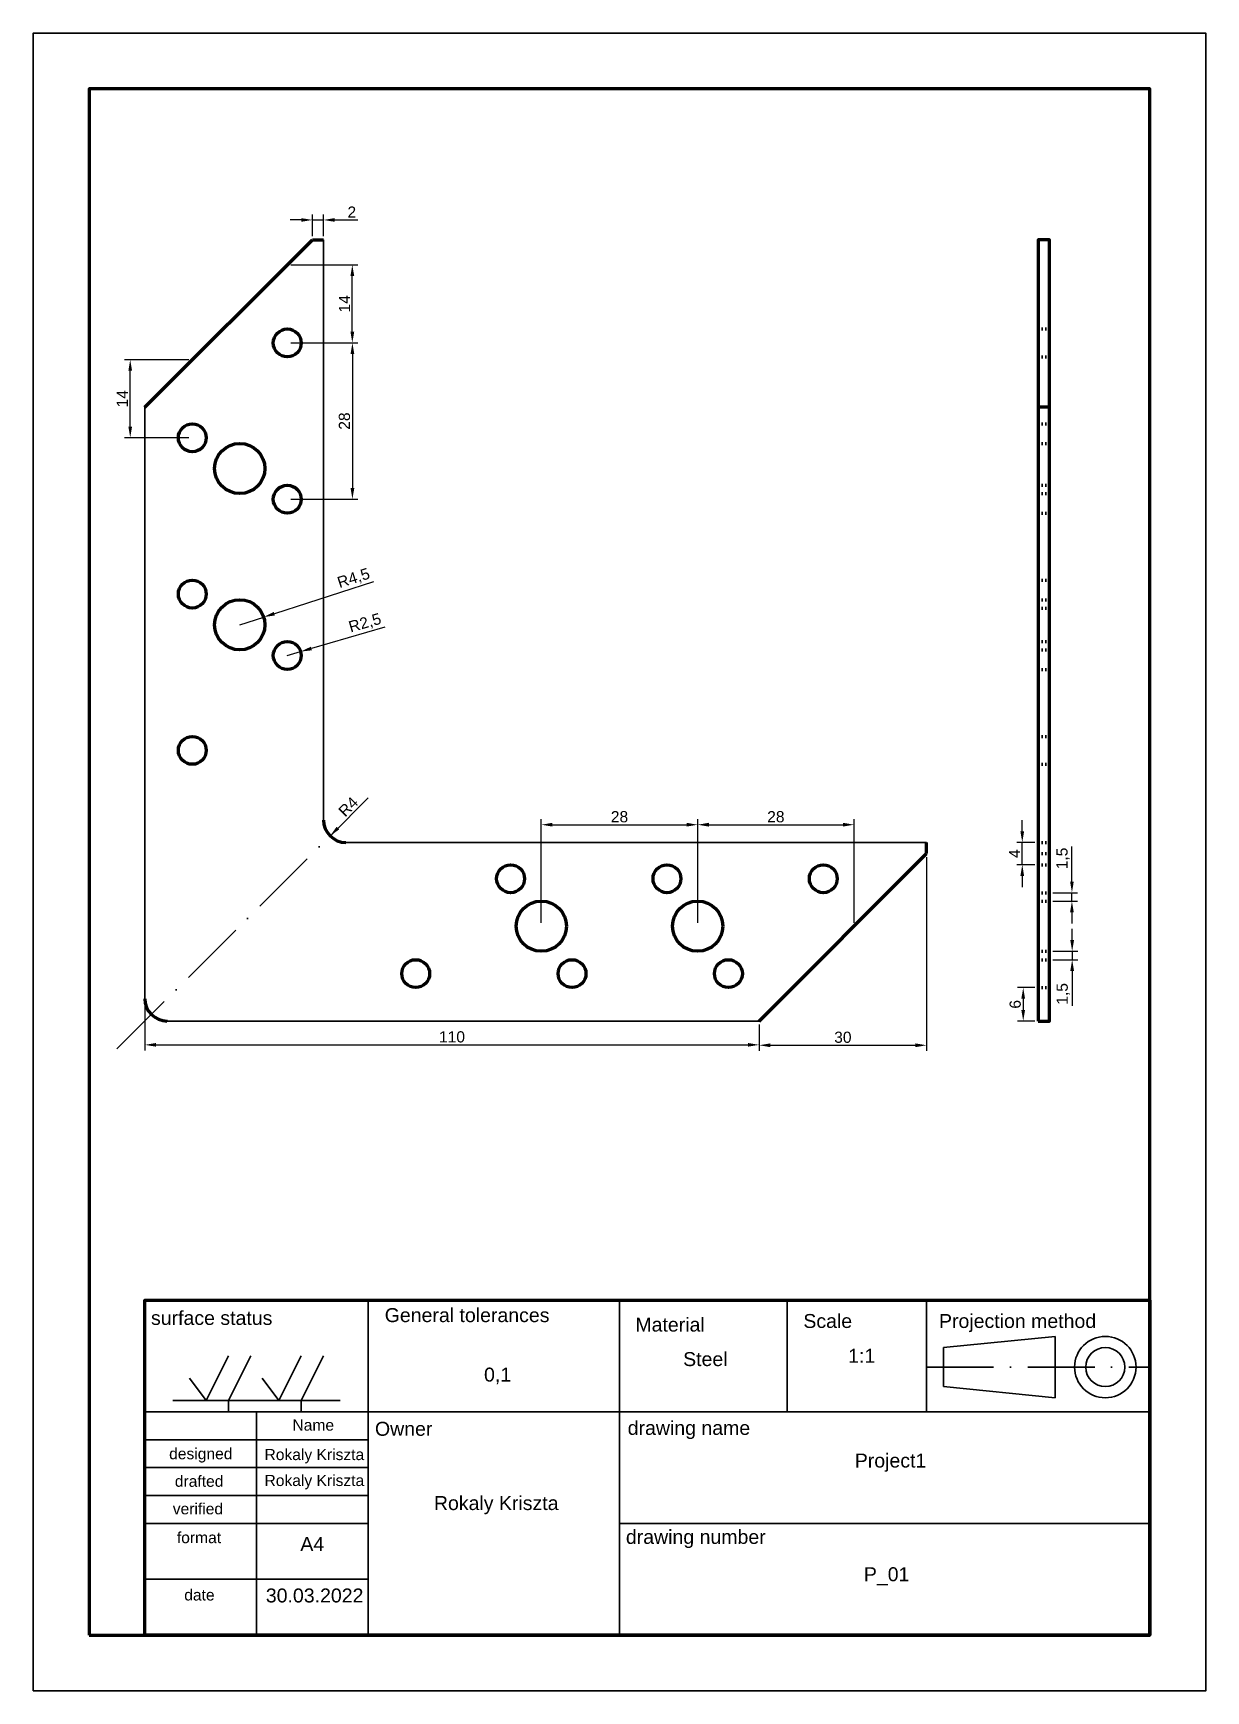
# Model space of a CAD drawing. Header units: millimetres. Extents: x 0 to 210, y 0 to 297.
import ezdxf

# ---------------------------------------------------------------- set-up
doc = ezdxf.new("R2010")
doc.units = ezdxf.units.MM
for name, pattern in [('ACAD_ISO02W100', [15, 12, -3]), ('ACAD_ISO03W100', [30, 12, -18]), ('ACAD_ISO10W100', [18, 12, -3, 0, -3])]:
    doc.linetypes.add(name, pattern=pattern)
doc.layers.get('0').update_dxf_attribs({"lineweight": 100})
for name, color, linetype, lineweight in [('axis', 7, 'ACAD_ISO10W100', 35), ('dimensions', 7, 'Continuous', 35), ('PUNCTATA', 7, 'ACAD_ISO02W100', 100), ('thin', 7, 'Continuous', 35)]:
    doc.layers.add(name, color=color, linetype=linetype, lineweight=lineweight)
doc.styles.get("Standard").update_dxf_attribs({"font": 'arial.ttf'})
doc.dimstyles.new('ISO-25', dxfattribs={"dimtxt": 2, "dimasz": 2, "dimexe": 1, "dimexo": 0.625, "dimgap": 0.4, "dimtad": 1, "dimtxsty": 'Standard', "dimcen": 2.5, "dimadec": 0, "dimazin": 0, "dimtfac": 1, "dimtmove": 0, "dimatfit": 3, "dimfxl": 1, "dimarcsym": 0})

# ---------------------------------------------------------------- blocks, each defined once
blk = doc.blocks.new('*D8')
at = {"layer": 'Defpoints', "color": 0, "lineweight": 35, "transparency": 16777216}
for p in [(20, 124), (130, 120), (130, 115.74)]:
    blk.add_point(p, dxfattribs=at)
at = {"layer": 'dimensions', "color": 0, "lineweight": -2, "transparency": 16777216}
for p, q in [((20, 123.38), (20, 114.74)), ((130, 119.38), (130, 114.74)), ((22, 115.74), (128, 115.74))]:
    blk.add_line(p, q, dxfattribs=at)
at = {"layer": 'dimensions', "color": 0, "lineweight": 35, "transparency": 16777216}
for points in [[(22, 116.07), (22, 115.41), (20, 115.74)], [(128, 116.07), (128, 115.41), (130, 115.74)]]:
    blk.add_solid(points, dxfattribs=at)
at = {"layer": 'dimensions', "color": 0, "lineweight": 35, "transparency": 16777216, "insert": (75, 117.16), "char_height": 2, "attachment_point": 5}
blk.add_mtext('110', dxfattribs=at)
blk = doc.blocks.new('*D9')
at = {"layer": 'Defpoints', "color": 0, "lineweight": 35, "transparency": 16777216}
for p in [(160, 150), (130, 120), (160, 115.67)]:
    blk.add_point(p, dxfattribs=at)
at = {"layer": 'dimensions', "color": 0, "lineweight": -2, "transparency": 16777216}
for p, q in [((160, 149.38), (160, 114.67)), ((130, 119.38), (130, 114.67)), ((132, 115.67), (158, 115.67))]:
    blk.add_line(p, q, dxfattribs=at)
at = {"layer": 'dimensions', "color": 0, "lineweight": 35, "transparency": 16777216}
for points in [[(132, 116), (132, 115.33), (130, 115.67)], [(158, 116), (158, 115.33), (160, 115.67)]]:
    blk.add_solid(points, dxfattribs=at)
at = {"layer": 'dimensions', "color": 0, "lineweight": 35, "transparency": 16777216, "insert": (145, 117.09), "char_height": 2, "attachment_point": 5}
blk.add_mtext('30', dxfattribs=at)
blk = doc.blocks.new('*D10')
at = {"layer": 'Defpoints', "color": 0, "lineweight": 35, "transparency": 16777216}
for p in [(52, 263.53), (50, 260), (52, 260)]:
    blk.add_point(p, dxfattribs=at)
at = {"layer": 'dimensions', "color": 0, "lineweight": -2, "transparency": 16777216}
for p, q in [((50, 260.62), (50, 264.53)), ((52, 260.62), (52, 264.53)), ((48, 263.53), (46, 263.53)), ((50, 263.53), (52, 263.53)), ((54, 263.53), (58.12, 263.53))]:
    blk.add_line(p, q, dxfattribs=at)
at = {"layer": 'dimensions', "color": 0, "lineweight": 35, "transparency": 16777216}
for points in [[(48, 263.86), (48, 263.2), (50, 263.53)], [(54, 263.86), (54, 263.2), (52, 263.53)]]:
    blk.add_solid(points, dxfattribs=at)
at = {"layer": 'dimensions', "color": 0, "lineweight": 35, "transparency": 16777216, "insert": (57.06, 264.94), "char_height": 2, "attachment_point": 5}
blk.add_mtext('2', dxfattribs=at)
blk = doc.blocks.new('*D12')
at = {"layer": 'Defpoints', "color": 0, "lineweight": 35, "transparency": 16777216}
for p in [(45.5, 241.5), (45.5, 213.5), (57.17, 213.5)]:
    blk.add_point(p, dxfattribs=at)
at = {"layer": 'dimensions', "color": 0, "lineweight": -2, "transparency": 16777216}
for p, q in [((46.13, 241.5), (58.17, 241.5)), ((57.17, 239.5), (57.17, 215.5)), ((46.13, 213.5), (58.17, 213.5))]:
    blk.add_line(p, q, dxfattribs=at)
at = {"layer": 'dimensions', "color": 0, "lineweight": 35, "transparency": 16777216}
for points in [[(56.84, 239.5), (57.51, 239.5), (57.17, 241.5)], [(56.84, 215.5), (57.51, 215.5), (57.17, 213.5)]]:
    blk.add_solid(points, dxfattribs=at)
at = {"layer": 'dimensions', "color": 0, "lineweight": 35, "transparency": 16777216, "insert": (55.75, 227.5), "char_height": 2, "attachment_point": 5, "rotation": 90}
blk.add_mtext('28', dxfattribs=at)
blk = doc.blocks.new('*D13')
at = {"layer": 'Defpoints', "color": 0, "lineweight": 35, "transparency": 16777216}
for p in [(45.5, 255.5), (57.15, 255.5), (45.5, 241.5)]:
    blk.add_point(p, dxfattribs=at)
at = {"layer": 'dimensions', "color": 0, "lineweight": -2, "transparency": 16777216}
for p, q in [((46.13, 255.5), (58.15, 255.5)), ((57.15, 243.5), (57.15, 253.5)), ((46.13, 241.5), (58.15, 241.5))]:
    blk.add_line(p, q, dxfattribs=at)
at = {"layer": 'dimensions', "color": 0, "lineweight": 35, "transparency": 16777216}
for points in [[(56.82, 253.5), (57.49, 253.5), (57.15, 255.5)], [(56.82, 243.5), (57.49, 243.5), (57.15, 241.5)]]:
    blk.add_solid(points, dxfattribs=at)
at = {"layer": 'dimensions', "color": 0, "lineweight": 35, "transparency": 16777216, "insert": (55.75, 248.5), "char_height": 2, "attachment_point": 5, "rotation": 90}
blk.add_mtext('14', dxfattribs=at)
blk = doc.blocks.new('*D14')
at = {"layer": 'Defpoints', "color": 0, "lineweight": 35, "transparency": 16777216}
for p in [(119, 155.18), (91, 137), (119, 137)]:
    blk.add_point(p, dxfattribs=at)
at = {"layer": 'dimensions', "color": 0, "lineweight": -2, "transparency": 16777216}
for p, q in [((91, 137.63), (91, 156.18)), ((93, 155.18), (117, 155.18)), ((119, 137.63), (119, 156.18))]:
    blk.add_line(p, q, dxfattribs=at)
at = {"layer": 'dimensions', "color": 0, "lineweight": 35, "transparency": 16777216}
for points in [[(93, 155.52), (93, 154.85), (91, 155.18)], [(117, 155.52), (117, 154.85), (119, 155.18)]]:
    blk.add_solid(points, dxfattribs=at)
at = {"layer": 'dimensions', "color": 0, "lineweight": 35, "transparency": 16777216, "insert": (105, 156.6), "char_height": 2, "attachment_point": 5}
blk.add_mtext('28', dxfattribs=at)
blk = doc.blocks.new('*D15')
at = {"layer": 'Defpoints', "color": 0, "lineweight": 35, "transparency": 16777216}
for p in [(147, 155.18), (119, 137), (147, 137)]:
    blk.add_point(p, dxfattribs=at)
at = {"layer": 'dimensions', "color": 0, "lineweight": -2, "transparency": 16777216}
for p, q in [((119, 137.63), (119, 156.18)), ((121, 155.18), (145, 155.18)), ((147, 137.63), (147, 156.18))]:
    blk.add_line(p, q, dxfattribs=at)
at = {"layer": 'dimensions', "color": 0, "lineweight": 35, "transparency": 16777216}
for points in [[(121, 155.52), (121, 154.85), (119, 155.18)], [(145, 155.52), (145, 154.85), (147, 155.18)]]:
    blk.add_solid(points, dxfattribs=at)
at = {"layer": 'dimensions', "color": 0, "lineweight": 35, "transparency": 16777216, "insert": (133, 156.6), "char_height": 2, "attachment_point": 5}
blk.add_mtext('28', dxfattribs=at)
blk = doc.blocks.new('*D16')
at = {"layer": 'Defpoints', "color": 0, "lineweight": 35, "transparency": 16777216}
for p in [(182, 132.5), (182, 131), (186.06, 131)]:
    blk.add_point(p, dxfattribs=at)
at = {"layer": 'dimensions', "color": 0, "lineweight": -2, "transparency": 16777216}
for p, q in [((186.06, 134.5), (186.06, 136.5)), ((182.63, 132.5), (187.06, 132.5)), ((182.63, 131), (187.06, 131)), ((186.06, 132.5), (186.06, 131)), ((186.06, 129), (186.06, 122.73))]:
    blk.add_line(p, q, dxfattribs=at)
at = {"layer": 'dimensions', "color": 0, "lineweight": 35, "transparency": 16777216}
for points in [[(185.73, 134.5), (186.4, 134.5), (186.06, 132.5)], [(185.73, 129), (186.4, 129), (186.06, 131)]]:
    blk.add_solid(points, dxfattribs=at)
at = {"layer": 'dimensions', "color": 0, "lineweight": 35, "transparency": 16777216, "insert": (184.46, 124.87), "char_height": 2, "attachment_point": 5, "rotation": 90}
blk.add_mtext('1,5', dxfattribs=at)
blk = doc.blocks.new('*D18')
at = {"layer": 'Defpoints', "color": 0, "lineweight": 35, "transparency": 16777216}
for p in [(37, 191), (41.28, 192.38)]:
    blk.add_point(p, dxfattribs=at)
at = {"layer": 'dimensions', "color": 0, "lineweight": -2, "transparency": 16777216}
for p, q in [((60.94, 198.68), (43.19, 192.99)), ((37, 191), (41.28, 192.38))]:
    blk.add_line(p, q, dxfattribs=at)
at = {"layer": 'dimensions', "color": 0, "lineweight": 35, "transparency": 16777216}
blk.add_solid([(43.09, 193.3), (43.29, 192.67), (41.28, 192.38)], dxfattribs=at)
at = {"layer": 'dimensions', "color": 0, "lineweight": 35, "transparency": 16777216, "insert": (57.42, 199.23), "char_height": 2, "attachment_point": 5, "rotation": 17.793}
blk.add_mtext('R4,5', dxfattribs=at)
blk = doc.blocks.new('*D19')
at = {"layer": 'Defpoints', "color": 0, "lineweight": 35, "transparency": 16777216}
for p in [(45.5, 185.5), (47.9, 186.2)]:
    blk.add_point(p, dxfattribs=at)
at = {"layer": 'dimensions', "color": 0, "lineweight": -2, "transparency": 16777216}
for p, q in [((62.95, 190.56), (49.82, 186.75)), ((45.5, 185.5), (47.9, 186.2))]:
    blk.add_line(p, q, dxfattribs=at)
at = {"layer": 'dimensions', "color": 0, "lineweight": 35, "transparency": 16777216}
blk.add_solid([(49.73, 187.07), (49.91, 186.43), (47.9, 186.2)], dxfattribs=at)
at = {"layer": 'dimensions', "color": 0, "lineweight": 35, "transparency": 16777216, "insert": (59.45, 191.21), "char_height": 2, "attachment_point": 5, "rotation": 16.1741}
blk.add_mtext('R2,5', dxfattribs=at)
blk = doc.blocks.new('*D20')
at = {"layer": 'Defpoints', "color": 0, "lineweight": 35, "transparency": 16777216}
for p in [(17.38, 238.5), (28.5, 238.5), (28.5, 224.5)]:
    blk.add_point(p, dxfattribs=at)
at = {"layer": 'dimensions', "color": 0, "lineweight": -2, "transparency": 16777216}
for p, q in [((27.88, 238.5), (16.38, 238.5)), ((17.38, 226.5), (17.38, 236.5)), ((27.88, 224.5), (16.38, 224.5))]:
    blk.add_line(p, q, dxfattribs=at)
at = {"layer": 'dimensions', "color": 0, "lineweight": 35, "transparency": 16777216}
for points in [[(17.05, 236.5), (17.71, 236.5), (17.38, 238.5)], [(17.05, 226.5), (17.71, 226.5), (17.38, 224.5)]]:
    blk.add_solid(points, dxfattribs=at)
at = {"layer": 'dimensions', "color": 0, "lineweight": 35, "transparency": 16777216, "insert": (15.97, 231.5), "char_height": 2, "attachment_point": 5, "rotation": 90}
blk.add_mtext('14', dxfattribs=at)
blk = doc.blocks.new('*D21')
at = {"layer": 'Defpoints', "color": 0, "lineweight": 35, "transparency": 16777216}
for p in [(182, 143), (186.02, 143), (182, 141.5)]:
    blk.add_point(p, dxfattribs=at)
at = {"layer": 'dimensions', "color": 0, "lineweight": -2, "transparency": 16777216}
for p, q in [((186.02, 145), (186.02, 151.27)), ((182.63, 143), (187.02, 143)), ((186.02, 141.5), (186.02, 143)), ((182.63, 141.5), (187.02, 141.5)), ((186.02, 139.5), (186.02, 137.5))]:
    blk.add_line(p, q, dxfattribs=at)
at = {"layer": 'dimensions', "color": 0, "lineweight": 35, "transparency": 16777216}
for points in [[(185.69, 145), (186.35, 145), (186.02, 143)], [(185.69, 139.5), (186.35, 139.5), (186.02, 141.5)]]:
    blk.add_solid(points, dxfattribs=at)
at = {"layer": 'dimensions', "color": 0, "lineweight": 35, "transparency": 16777216, "insert": (184.42, 149.13), "char_height": 2, "attachment_point": 5, "rotation": 90}
blk.add_mtext('1,5', dxfattribs=at)
blk = doc.blocks.new('*D22')
at = {"layer": 'Defpoints', "color": 0, "lineweight": 35, "transparency": 16777216}
for p in [(177.13, 152), (180, 152), (180, 148)]:
    blk.add_point(p, dxfattribs=at)
at = {"layer": 'dimensions', "color": 0, "lineweight": -2, "transparency": 16777216}
for p, q in [((177.13, 154), (177.13, 156)), ((179.38, 152), (176.13, 152)), ((177.13, 148), (177.13, 152)), ((179.38, 148), (176.13, 148)), ((177.13, 146), (177.13, 144))]:
    blk.add_line(p, q, dxfattribs=at)
at = {"layer": 'dimensions', "color": 0, "lineweight": 35, "transparency": 16777216}
for points in [[(176.79, 154), (177.46, 154), (177.13, 152)], [(176.79, 146), (177.46, 146), (177.13, 148)]]:
    blk.add_solid(points, dxfattribs=at)
at = {"layer": 'dimensions', "color": 0, "lineweight": 35, "transparency": 16777216, "insert": (175.73, 150), "char_height": 2, "attachment_point": 5, "rotation": 90}
blk.add_mtext('4', dxfattribs=at)
blk = doc.blocks.new('*D23')
at = {"layer": 'Defpoints', "color": 0, "lineweight": 35, "transparency": 16777216}
for p in [(180, 126), (177.3, 120), (180, 120)]:
    blk.add_point(p, dxfattribs=at)
at = {"layer": 'dimensions', "color": 0, "lineweight": -2, "transparency": 16777216}
for p, q in [((179.38, 126), (176.3, 126)), ((177.3, 124), (177.3, 122)), ((179.38, 120), (176.3, 120))]:
    blk.add_line(p, q, dxfattribs=at)
at = {"layer": 'dimensions', "color": 0, "lineweight": 35, "transparency": 16777216}
for points in [[(176.96, 124), (177.63, 124), (177.3, 126)], [(176.96, 122), (177.63, 122), (177.3, 120)]]:
    blk.add_solid(points, dxfattribs=at)
at = {"layer": 'dimensions', "color": 0, "lineweight": 35, "transparency": 16777216, "insert": (175.87, 123), "char_height": 2, "attachment_point": 5, "rotation": 90}
blk.add_mtext('6', dxfattribs=at)
blk = doc.blocks.new('*D24')
at = {"layer": 'Defpoints', "color": 0, "lineweight": 35, "transparency": 16777216}
for p in [(56, 156), (53.17, 153.17)]:
    blk.add_point(p, dxfattribs=at)
at = {"layer": 'thin', "color": 0, "lineweight": -2, "transparency": 16777216}
blk.add_line((58.84, 158.84), (54.59, 154.59), dxfattribs=at)
at = {"layer": 'thin', "color": 0, "lineweight": 35, "transparency": 16777216}
blk.add_solid([(54.35, 154.82), (54.82, 154.35), (53.17, 153.17)], dxfattribs=at)
at = {"layer": 'thin', "color": 0, "lineweight": 35, "transparency": 16777216, "insert": (56.43, 158.41), "char_height": 2, "attachment_point": 5, "rotation": 45}
blk.add_mtext('R4', dxfattribs=at)

msp = doc.modelspace()

# ---------------------------------------------------------------- linework, layer by layer
at = {"lineweight": 100}
for p, q in [((20, 230), (50, 260)), ((50, 260), (52, 260)), ((20, 230), (20, 230)), ((160, 150), (160, 152)), ((130, 120), (160, 150)), ((130, 120), (130, 120))]:
    msp.add_line(p, q, dxfattribs=at)
at = {"lineweight": 35}
for p, q in [((28, 56), (31, 52)), ((41, 56), (44, 52))]:
    msp.add_line(p, q, dxfattribs=at)
msp.add_lwpolyline([(0, 0), (210, 0), (210, 297), (0, 297)], close=True, dxfattribs=at)
at = {"lineweight": 100}
for points in [[(10, 10), (200, 10), (200, 287), (10, 287)], [(200, 10), (20, 10), (20, 70), (200, 70)]]:
    msp.add_lwpolyline(points, close=True, dxfattribs=at)
for points in [[(180, 120), (182, 120), (182, 260), (180, 260), (180, 120)], [(182, 230), (180, 230)]]:
    msp.add_lwpolyline(points, dxfattribs=at)
at = {"lineweight": 35}
for points in [[(163, 61.5), (183, 63.5)], [(183, 58), (183, 63.5)], [(31, 52), (35, 60)], [(35, 50), (35, 52), (39, 60)], [(44, 52), (48, 60)], [(48, 50), (48, 52), (52, 60)], [(163, 58), (163, 61.5)], [(163, 58), (163, 54.5)], [(183, 58), (183, 52.5), (163, 54.5)], [(25, 52), (55, 52)]]:
    msp.add_lwpolyline(points, dxfattribs=at)
at = {"lineweight": 100}
for centre, radius in [((45.5, 241.5), 2.5), ((28.5, 224.5), 2.5), ((37, 219), 4.5), ((45.5, 213.5), 2.5), ((28.5, 196.5), 2.5), ((37, 191), 4.5), ((45.5, 185.5), 2.5), ((28.5, 168.5), 2.5), ((85.5, 145.5), 2.5), ((113.5, 145.5), 2.5), ((141.5, 145.5), 2.5), ((91, 137), 4.5), ((119, 137), 4.5), ((68.5, 128.5), 2.5), ((96.5, 128.5), 2.5), ((124.5, 128.5), 2.5)]:
    msp.add_circle(centre, radius, dxfattribs=at)
for centre in [(56, 156), (24, 124)]:
    msp.add_arc(centre, 4, 180, 270, dxfattribs=at)
at = {"layer": 'axis', "lineweight": 35}
for points in [[(15, 115), (60, 160)], [(160, 58), (200, 58)]]:
    msp.add_lwpolyline(points, dxfattribs=at)
at = {"layer": 'dimensions', "lineweight": 35}
msp.add_line((52, 156), (52, 260), dxfattribs=at)
for points in [[(20, 124), (20, 230)], [(56, 152), (160, 152)], [(24, 120), (130, 120)]]:
    msp.add_lwpolyline(points, dxfattribs=at)
for radius in [5.5, 3.5]:
    msp.add_circle((192, 58), radius, dxfattribs=at)
at = {"layer": 'PUNCTATA', "linetype": 'ACAD_ISO03W100', "lineweight": 100, "ltscale": 0.02}
for points in [[(180, 244), (182, 244)], [(180, 239), (182, 239)], [(180, 227), (182, 227)], [(180, 223.5), (182, 223.5)], [(180, 216), (182, 216)], [(180, 214.5), (182, 214.5)], [(180, 211), (182, 211)], [(180, 199), (182, 199)], [(180, 195.5), (182, 195.5)], [(180, 194), (182, 194)], [(180, 188), (182, 188)], [(180, 186.5), (182, 186.5)], [(180, 183), (182, 183)], [(180, 171), (182, 171)], [(180, 166), (182, 166)], [(180, 152), (182, 152)], [(180, 150), (182, 150)], [(180, 148), (182, 148)], [(180, 143), (182, 143)], [(180, 141.5), (182, 141.5)], [(180, 132.5), (182, 132.5)], [(180, 131), (182, 131)], [(180, 126), (182, 126)]]:
    msp.add_lwpolyline(points, dxfattribs=at)
at = {"layer": 'thin', "lineweight": 35}
for p, q in [((60, 50), (20, 50)), ((20, 40), (60, 40))]:
    msp.add_line(p, q, dxfattribs=at)
for points in [[(60, 10), (60, 70)], [(105, 10), (105, 70)], [(135, 50), (135, 70)], [(160, 50), (160, 70)], [(40, 10), (40, 50)], [(60, 50), (200, 50)], [(20, 45), (60, 45)], [(20, 35), (60, 35)], [(20, 30), (60, 30)], [(105, 30), (200, 30)], [(20, 20), (60, 20)]]:
    msp.add_lwpolyline(points, dxfattribs=at)

# ---------------------------------------------------------------- texts
at = {"layer": 'axis', "lineweight": 35, "attachment_point": 1}
for s, width, insert, char_height in [('Steel', 19.50672, (116.398, 60.686), 2.5), ('1:1', 14.08528, (145.953, 61.287), 2.5), ('Rokaly Kriszta', 20, (41.43, 43.342), 2), ('Rokaly Kriszta', 20, (41.43, 38.696), 2), ('A4', 13.90589, (47.847, 27.566), 2.5)]:
    msp.add_mtext_dynamic_manual_height_columns(s, width=width, gutter_width=12.5, heights=[0], dxfattribs=dict(at, insert=insert, char_height=char_height))
at = {"layer": 'thin', "lineweight": 35, "attachment_point": 1}
for s, width, insert, char_height in [('General tolerances', 28.45946, (62.956, 68.566), 2.5), ('surface status', 31.91965, (21.101, 68.06), 2.5), ('Material', 29.91997, (107.844, 66.871), 2.5), ('Scale', 24.77245, (137.925, 67.514), 2.5), ('Projection method', 40.69759, (162.215, 67.514), 2.5), ('0,1', 18.1025, (80.74, 57.91), 2.5), ('Name', 19.84883, (46.434, 48.62), 2), ('Owner', 28.48989, (61.21, 48.2), 2.5), ('drawing name', 47.21182, (106.469, 48.362), 2.5), ('designed', 20.12848, (24.348, 43.497), 2), ('Project1', 58.75952, (147.135, 42.514), 2.5), ('drafted', 19.9421, (25.373, 38.56), 2), ('verified', 19.9421, (25.001, 33.623), 2), ('Rokaly Kriszta', 36.25491, (71.763, 34.893), 2.5), ('format', 19.80528, (25.735, 28.465), 2), ('drawing number', 51.6074, (106.143, 28.835), 2.5), ('P_01', 65.29192, (148.763, 22.144), 2.5), ('date', 19.80528, (27.055, 18.189), 2), ('30.03.2022', 20, (41.665, 18.336), 2.5)]:
    msp.add_mtext_dynamic_manual_height_columns(s, width=width, gutter_width=12.5, heights=[0], dxfattribs=dict(at, insert=insert, char_height=char_height))

# ---------------------------------------------------------------- dimensions: what is measured, and where the dimension line sits
at = {"layer": 'dimensions', "lineweight": 35}
for base, p1, p2, picture, middle in [((52, 263.531), (50, 260), (52, 260), '*D10', (57.062, 264.935)), ((119, 155.183), (91, 137), (119, 137), '*D14', (105, 156.604)), ((147, 155.183), (119, 137), (147, 137), '*D15', (133, 156.604)), ((160, 115.666), (130, 120), (160, 150), '*D9', (145, 117.088)), ((130, 115.741), (20, 124), (130, 120), '*D8', (75, 117.162))]:
    dim = msp.add_linear_dim(base=base, p1=p1, p2=p2, dimstyle='ISO-25', dxfattribs=at)
    dim.commit()
    dim.dimension.update_dxf_attribs({"geometry": picture, "text_midpoint": middle})
for base, p1, p2, picture, middle in [((57.154, 255.5), (45.5, 241.5), (45.5, 255.5), '*D13', (55.75, 248.5)), ((57.175, 213.5), (45.5, 241.5), (45.5, 213.5), '*D12', (55.754, 227.5)), ((17.379, 238.5), (28.5, 224.5), (28.5, 238.5), '*D20', (15.975, 231.5)), ((177.128, 152), (180, 148), (180, 152), '*D22', (175.728, 150)), ((186.021, 143), (182, 141.5), (182, 143), '*D21', (184.419, 149.134)), ((186.063, 131), (182, 132.5), (182, 131), '*D16', (184.461, 124.866)), ((177.295, 120), (180, 126), (180, 120), '*D23', (175.874, 123))]:
    dim = msp.add_linear_dim(base=base, p1=p1, p2=p2, angle=90, dimstyle='ISO-25', dxfattribs=at)
    dim.commit()
    dim.dimension.update_dxf_attribs({"geometry": picture, "text_midpoint": middle})
for center, mpoint, picture, middle in [((37, 191), (41.285, 192.375), '*D18', (57.911, 197.711)), ((45.5, 185.5), (47.901, 186.196), '*D19', (59.895, 189.675))]:
    dim = msp.add_radius_dim(center=center, mpoint=mpoint, dimstyle='ISO-25', dxfattribs=at)
    dim.commit()
    dim.dimension.update_dxf_attribs({"geometry": picture, "text_midpoint": middle, "dimtype": 164})
at = {"layer": 'thin', "lineweight": 35}
dim = msp.add_radius_dim(center=(56, 156), mpoint=(53.172, 153.172), dimstyle='ISO-25', dxfattribs=at)
dim.commit()
dim.dimension.update_dxf_attribs({"geometry": '*D24', "text_midpoint": (57.42, 157.42), "dimtype": 164})

doc.saveas('drawing.dxf')
